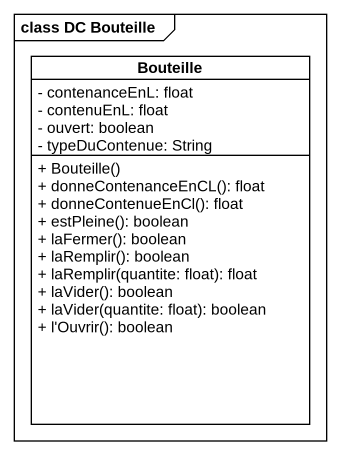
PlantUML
@startuml
mainframe class DC Bouteille
hide circle
hide empty members
skinparam classAttributeIconSize 0
class Bouteille {
  - contenanceEnL: float
  - contenuEnL: float
  - ouvert: boolean
  - typeDuContenue: String
  + Bouteille()
  + donneContenanceEnCL(): float
  + donneContenueEnCl(): float
  + estPleine(): boolean
  + laFermer(): boolean
  + laRemplir(): boolean
  + laRemplir(quantite: float): float
  + laVider(): boolean
  + laVider(quantite: float): boolean
  + l'Ouvrir(): boolean
}
@enduml
